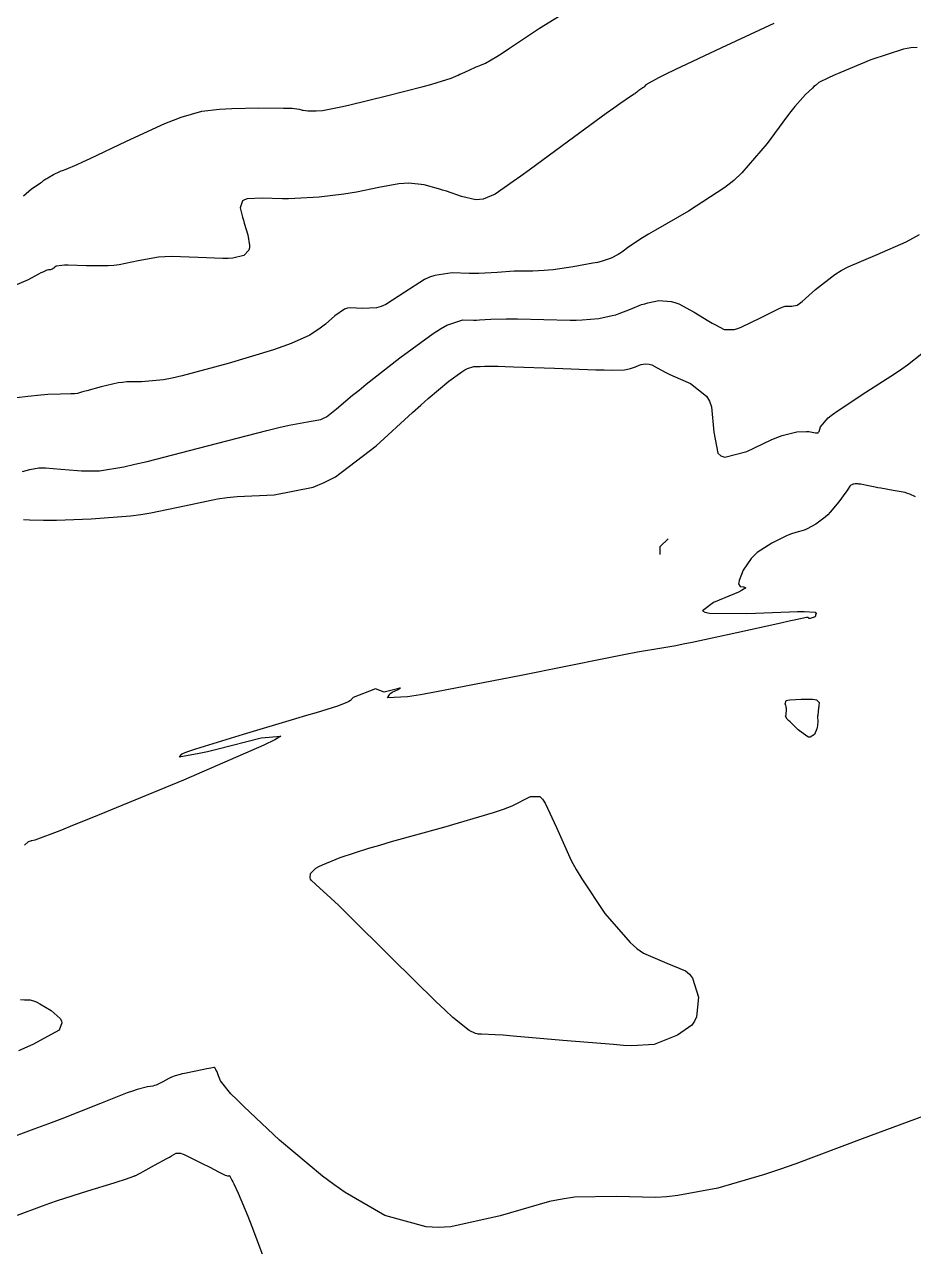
# Model space of a CAD drawing. Header units: metres. Extents: x 837117 to 838479, y 1189012 to 1191015.
# Drawn here: x 838242 to 838355, y 1190512 to 1190667.3 of the extents above; entities that cross this region are included whole.
import ezdxf

# ---------------------------------------------------------------- set-up
doc = ezdxf.new("R2010")
doc.units = ezdxf.units.M
doc.header["$LTSCALE"] = 0.3
for name, color, linetype in [('COTAS 10', 1, 'Continuous'), ('COTAS INT', 252, 'Continuous'), ('DRENAJE', 5, 'Continuous')]:
    doc.layers.add(name, color=color, linetype=linetype)

msp = doc.modelspace()

# ---------------------------------------------------------------- linework, layer by layer
at = {"layer": 'COTAS 10'}
msp.add_lwpolyline([(838241.88, 1190604.39), (838242.66, 1190604.33), (838244.4, 1190604.29), (838245.18, 1190604.3), (838246.09, 1190604.32), (838250.48, 1190604.48), (838255.48, 1190604.86), (838256.79, 1190605.03), (838258.05, 1190605.22), (838262.34, 1190606.14), (838266.56, 1190607.01), (838267.79, 1190607.18), (838269.04, 1190607.31), (838273.76, 1190607.52), (838278.72, 1190608.48), (838280.12, 1190609.08), (838281.53, 1190609.83), (838286.72, 1190613.76), (838291.34, 1190617.99), (838292.39, 1190618.93), (838293.34, 1190619.76), (838295.95, 1190621.95), (838297.62, 1190623.17), (838297.99, 1190623.4), (838298.31, 1190623.58), (838299.11, 1190623.85), (838299.64, 1190623.84), (838299.79, 1190623.84), (838299.94, 1190623.84), (838300.52, 1190623.87), (838302.24, 1190623.86), (838303.11, 1190623.84), (838304.16, 1190623.8), (838309.4, 1190623.61), (838314.64, 1190623.42), (838315.69, 1190623.4), (838316.57, 1190623.38), (838318.3, 1190623.41), (838318.88, 1190623.52), (838319.03, 1190623.57), (838319.18, 1190623.61), (838319.68, 1190623.81), (838320.16, 1190624), (838320.29, 1190624.04), (838320.42, 1190624.08), (838320.91, 1190624.18), (838321.44, 1190624.14), (838321.6, 1190624.09), (838321.77, 1190624.03), (838322.45, 1190623.67), (838323.54, 1190623.09), (838323.97, 1190622.88), (838324.45, 1190622.66), (838326.68, 1190621.68), (838328.72, 1190620.05), (838329.08, 1190619.42), (838329.36, 1190618.71), (838329.65, 1190615.49), (838330.13, 1190612.84), (838330.52, 1190612.49), (838331.03, 1190612.31), (838333.82, 1190613.04), (838336.95, 1190614.53), (838337.67, 1190614.82), (838338.33, 1190615.06), (838340.19, 1190615.51), (838341.44, 1190615.57), (838341.71, 1190615.56), (838341.95, 1190615.55), (838342.55, 1190615.42), (838342.89, 1190615.42), (838342.97, 1190615.49), (838343.04, 1190615.58), (838343.22, 1190616.16), (838344.18, 1190617.29), (838344.74, 1190617.74), (838345.43, 1190618.25), (838348.98, 1190620.57), (838352.73, 1190622.97), (838353.55, 1190623.52), (838354.27, 1190624.03), (838356.07, 1190625.5)], dxfattribs=at)
at = {"layer": 'COTAS INT'}
for points in [[(838241.88, 1190645.52), (838242.91, 1190646.41), (838243.85, 1190647.04), (838244.04, 1190647.17), (838244.19, 1190647.27), (838244.48, 1190647.5), (838244.72, 1190647.68), (838244.84, 1190647.75), (838244.98, 1190647.83), (838245.71, 1190648.22), (838246.49, 1190648.6), (838246.67, 1190648.69), (838246.83, 1190648.76), (838247.29, 1190648.92), (838248.69, 1190649.51), (838249.44, 1190649.86), (838250.35, 1190650.28), (838254.96, 1190652.47), (838259.85, 1190654.7), (838260.95, 1190655.15), (838261.93, 1190655.53), (838264.53, 1190656.3), (838266.78, 1190656.55), (838267.54, 1190656.6), (838268.36, 1190656.64), (838271.81, 1190656.7), (838274.92, 1190656.68), (838275.54, 1190656.66), (838276.04, 1190656.65), (838276.93, 1190656.55), (838277.21, 1190656.44), (838277.32, 1190656.42), (838277.44, 1190656.4), (838278.01, 1190656.34), (838278.69, 1190656.31), (838278.89, 1190656.32), (838279.09, 1190656.32), (838279.87, 1190656.37), (838281.6, 1190656.7), (838282.42, 1190656.88), (838283.38, 1190657.1), (838288.03, 1190658.23), (838292.7, 1190659.42), (838293.66, 1190659.68), (838294.48, 1190659.91), (838296.26, 1190660.48), (838297.12, 1190660.87), (838297.37, 1190660.98), (838297.62, 1190661.09), (838298.55, 1190661.51), (838299.43, 1190661.91), (838299.66, 1190662.01), (838299.88, 1190662.1), (838300.6, 1190662.4), (838302.06, 1190663.24), (838302.75, 1190663.68), (838303.55, 1190664.21), (838307.46, 1190666.85), (838311.74, 1190669.48)], [(838337.29, 1190667.44), (838330.62, 1190664.34), (838324.68, 1190661.55), (838323.52, 1190660.99), (838322.59, 1190660.53), (838320.99, 1190659.64), (838320.77, 1190659.38), (838320.7, 1190659.31), (838320.63, 1190659.25), (838320.36, 1190659.07), (838320.11, 1190658.92), (838320.05, 1190658.88), (838320, 1190658.84), (838319.84, 1190658.7), (838319.66, 1190658.55), (838319.59, 1190658.5), (838319.51, 1190658.45), (838319.17, 1190658.25), (838317.7, 1190657.22), (838316.92, 1190656.66), (838315.97, 1190655.97), (838311.17, 1190652.46), (838306.17, 1190648.8), (838305.09, 1190648.02), (838304.14, 1190647.34), (838301.84, 1190645.72), (838300.3, 1190645.1), (838299.85, 1190645.04), (838299.37, 1190645.03), (838297.55, 1190645.43), (838295.66, 1190646.1), (838295.14, 1190646.26), (838294.63, 1190646.42), (838292.82, 1190646.91), (838290.85, 1190647.12), (838290.24, 1190647.1), (838289.6, 1190647.05), (838287.06, 1190646.59), (838284.23, 1190645.99), (838283.42, 1190645.85), (838282.59, 1190645.72), (838279.46, 1190645.36), (838276.38, 1190645.17), (838275.58, 1190645.15), (838274.81, 1190645.14), (838272.22, 1190645.22), (838270.31, 1190645.13), (838269.96, 1190645.02), (838269.7, 1190644.87), (838269.42, 1190644.01), (838269.72, 1190642.81), (838269.83, 1190642.45), (838269.93, 1190642.07), (838270.39, 1190640.58), (838270.62, 1190639.21), (838270.59, 1190638.91), (838270.52, 1190638.64), (838269.91, 1190637.94), (838268.48, 1190637.61), (838267.89, 1190637.58), (838267.22, 1190637.56), (838264.1, 1190637.7), (838260.7, 1190637.81), (838259.86, 1190637.78), (838259.05, 1190637.72), (838256.47, 1190637.26), (838254.05, 1190636.77), (838253.35, 1190636.69), (838252.63, 1190636.63), (838249.89, 1190636.62), (838247.57, 1190636.7), (838247.11, 1190636.7), (838246.73, 1190636.69), (838246.03, 1190636.59), (838245.83, 1190636.43), (838245.78, 1190636.39), (838245.72, 1190636.35), (838245.51, 1190636.22), (838245.33, 1190636.13), (838245.3, 1190636.11), (838245.27, 1190636.11), (838245.21, 1190636.12), (838245.14, 1190636.14), (838245.1, 1190636.14), (838245.06, 1190636.14), (838244.84, 1190636.08), (838244.32, 1190635.84), (838244.08, 1190635.72), (838243.8, 1190635.57), (838242.47, 1190634.84), (838240.97, 1190634.22)], [(838355.5, 1190664.37), (838354.68, 1190664.32), (838353.75, 1190664.17), (838349.59, 1190662.81), (838345.65, 1190661.16), (838344.87, 1190660.82), (838344.22, 1190660.54), (838343.01, 1190659.95), (838342.55, 1190659.56), (838342.37, 1190659.41), (838342.17, 1190659.23), (838341.29, 1190658.42), (838339.93, 1190656.88), (838339.43, 1190656.25), (838338.88, 1190655.52), (838336.44, 1190652.16), (838333.22, 1190648.44), (838332.17, 1190647.49), (838331.05, 1190646.57), (838326.44, 1190643.56), (838322.21, 1190641.17), (838321.32, 1190640.65), (838320.56, 1190640.2), (838318.84, 1190639.05), (838317.94, 1190638.38), (838317.7, 1190638.21), (838317.46, 1190638.06), (838316.59, 1190637.59), (838315.33, 1190637.18), (838314.84, 1190637.06), (838314.28, 1190636.95), (838311.77, 1190636.5), (838309.21, 1190636.14), (838308.62, 1190636.07), (838308.09, 1190636.02), (838306.61, 1190635.97), (838305.23, 1190635.97), (838304.77, 1190635.96), (838304.26, 1190635.93), (838302.11, 1190635.79), (838299.77, 1190635.66), (838299.14, 1190635.65), (838298.52, 1190635.65), (838296.36, 1190635.72), (838294.16, 1190635.42), (838293.51, 1190635.19), (838292.85, 1190634.9), (838290.34, 1190633.29), (838287.93, 1190631.73), (838287.33, 1190631.47), (838286.76, 1190631.28), (838284.96, 1190631.21), (838283.45, 1190631.31), (838283.06, 1190631.23), (838282.69, 1190631.11), (838281.45, 1190630.29), (838280.28, 1190629.23), (838279.94, 1190628.96), (838279.59, 1190628.69), (838278.3, 1190627.8), (838275.9, 1190626.74), (838274.85, 1190626.37), (838273.64, 1190625.96), (838267.88, 1190624.21), (838262.04, 1190622.66), (838260.77, 1190622.37), (838259.66, 1190622.15), (838256.9, 1190621.88), (838255.03, 1190621.87), (838254.48, 1190621.81), (838253.92, 1190621.74), (838251.75, 1190621.26), (838249.91, 1190620.75), (838249.55, 1190620.65), (838249.26, 1190620.56), (838248.74, 1190620.42), (838248.35, 1190620.38), (838248.14, 1190620.37), (838247.89, 1190620.36), (838246.59, 1190620.33), (838244.99, 1190620.26), (838244.54, 1190620.23), (838244.08, 1190620.2), (838242.41, 1190620.03), (838241.04, 1190619.86)], [(838241.76, 1190610.5), (838242.7, 1190610.76), (838243.83, 1190610.94), (838244.24, 1190610.95), (838244.68, 1190610.95), (838246.63, 1190610.8), (838248.73, 1190610.61), (838249.27, 1190610.58), (838249.8, 1190610.56), (838251.54, 1190610.56), (838254.64, 1190611.09), (838256.02, 1190611.4), (838257.61, 1190611.78), (838265.25, 1190613.76), (838272.81, 1190615.72), (838274.36, 1190616.09), (838275.67, 1190616.39), (838278.44, 1190616.87), (838279.68, 1190617.11), (838280.03, 1190617.26), (838280.39, 1190617.45), (838281.69, 1190618.44), (838283.72, 1190620.18), (838284.54, 1190620.84), (838285.46, 1190621.59), (838289.72, 1190624.95), (838293.97, 1190628.04), (838294.89, 1190628.63), (838295.71, 1190629.09), (838297.73, 1190629.78), (838299.08, 1190629.74), (838299.47, 1190629.74), (838299.86, 1190629.75), (838301.31, 1190629.83), (838303.25, 1190629.9), (838303.94, 1190629.9), (838304.7, 1190629.89), (838308.01, 1190629.79), (838311.36, 1190629.72), (838312.16, 1190629.74), (838312.89, 1190629.76), (838315.04, 1190629.95), (838316.72, 1190630.3), (838317.17, 1190630.42), (838317.6, 1190630.56), (838319.06, 1190631.14), (838320.46, 1190631.7), (838320.85, 1190631.82), (838321.24, 1190631.93), (838322.65, 1190632.21), (838324.2, 1190632.1), (838324.68, 1190631.96), (838325.18, 1190631.78), (838327.15, 1190630.74), (838329.02, 1190629.59), (838329.45, 1190629.34), (838329.85, 1190629.11), (838330.97, 1190628.55), (838332.21, 1190628.55), (838332.68, 1190628.68), (838333.21, 1190628.87), (838335.59, 1190630.02), (838337.86, 1190631.18), (838338.33, 1190631.38), (838338.72, 1190631.51), (838339.54, 1190631.52), (838340.23, 1190631.63), (838340.53, 1190631.83), (838340.88, 1190632.09), (838342.58, 1190633.63), (838345.01, 1190635.53), (838345.82, 1190636.02), (838346.7, 1190636.5), (838350.41, 1190638.09), (838354.09, 1190639.67), (838354.96, 1190640.13), (838355.77, 1190640.6)], [(838355.29, 1190607.26), (838354.57, 1190607.61), (838354.28, 1190607.71), (838353.95, 1190607.8), (838352.45, 1190608.09), (838350.87, 1190608.35), (838350.49, 1190608.42), (838350.14, 1190608.49), (838349.08, 1190608.71), (838348.31, 1190608.87), (838348.14, 1190608.9), (838347.99, 1190608.92), (838347.63, 1190608.92), (838347.42, 1190608.88), (838347.38, 1190608.87), (838347.34, 1190608.86), (838347.25, 1190608.83), (838347.19, 1190608.8), (838347.17, 1190608.79), (838347.07, 1190608.74), (838347, 1190608.69), (838346.99, 1190608.67), (838346.98, 1190608.66), (838346.94, 1190608.61), (838346.71, 1190608.28), (838346.58, 1190608.09), (838346.41, 1190607.86), (838345.55, 1190606.65), (838344.45, 1190605.3), (838344.13, 1190604.98), (838343.81, 1190604.69), (838342.6, 1190603.81), (838341.5, 1190603.21), (838341.24, 1190603.09), (838341.01, 1190603), (838340.36, 1190602.82), (838339.53, 1190602.58), (838339.19, 1190602.44), (838338.81, 1190602.27), (838337.01, 1190601.39), (838335.17, 1190600.2), (838334.76, 1190599.83), (838334.38, 1190599.45), (838333.37, 1190597.95), (838332.86, 1190596.65), (838332.8, 1190596.4), (838332.77, 1190596.2), (838332.99, 1190595.87), (838333.37, 1190595.83), (838333.46, 1190595.81), (838333.53, 1190595.79), (838333.73, 1190595.71), (838333.18, 1190595.36), (838332.79, 1190595.17), (838332.29, 1190594.95), (838329.59, 1190593.83), (838328.19, 1190592.78), (838328.5, 1190592.61), (838329.11, 1190592.49), (838333.84, 1190592.46), (838339.26, 1190592.67), (838340.3, 1190592.7), (838341.14, 1190592.71), (838342.54, 1190592.63), (838342.63, 1190592.5), (838342.64, 1190592.47), (838342.65, 1190592.44), (838342.66, 1190592.4), (838342.64, 1190592.39), (838342.64, 1190592.38), (838342.61, 1190592.35), (838342.59, 1190592.32), (838342.58, 1190592.3), (838342.57, 1190592.27), (838342.56, 1190592.22), (838342.56, 1190592.2), (838342.56, 1190592.18), (838342.56, 1190592.1), (838342.5, 1190592), (838342.46, 1190591.98), (838342.41, 1190591.96), (838342.15, 1190591.87), (838341.89, 1190591.81), (838341.84, 1190591.8), (838341.8, 1190591.8), (838341.72, 1190591.82), (838341.7, 1190591.85), (838341.7, 1190591.86), (838341.69, 1190591.87), (838341.66, 1190591.9), (838341.63, 1190591.92), (838341.62, 1190591.92), (838341.61, 1190591.92), (838341.57, 1190591.94), (838341.53, 1190591.94), (838341.53, 1190591.94), (838341.52, 1190591.95), (838341.49, 1190591.95), (838341.47, 1190591.95), (838341.44, 1190591.95), (838340.07, 1190591.65), (838339.21, 1190591.46), (838338.15, 1190591.22), (838332.57, 1190590), (838326.89, 1190588.77), (838325.75, 1190588.53), (838324.81, 1190588.35), (838323.02, 1190588.05), (838319.94, 1190587.51), (838318.2, 1190587.18), (838316.07, 1190586.76), (838305.16, 1190584.56), (838294.39, 1190582.47), (838292.34, 1190582.11), (838290.7, 1190581.85), (838288.17, 1190581.73), (838288.45, 1190582.2), (838288.59, 1190582.32), (838288.75, 1190582.43), (838289.52, 1190582.8), (838289.82, 1190582.95), (838289.67, 1190582.93), (838289.43, 1190582.87), (838287.73, 1190582.44), (838286.61, 1190582.87), (838283.79, 1190581.75), (838283.43, 1190581.37), (838283.23, 1190581.25), (838282.99, 1190581.13), (838281.8, 1190580.68), (838279.07, 1190579.83), (838277.87, 1190579.47), (838276.47, 1190579.05), (838269.82, 1190577.06), (838263.75, 1190575.19), (838262.72, 1190574.84), (838261.98, 1190574.57), (838261.67, 1190574.22), (838264.21, 1190574.67), (838265.26, 1190574.91), (838266.47, 1190575.19), (838272.09, 1190576.62), (838274.59, 1190576.85), (838273.83, 1190576.39), (838272.45, 1190575.69), (838262.2, 1190571.27), (838250.57, 1190566.49), (838248.32, 1190565.57), (838246.48, 1190564.83), (838243.33, 1190563.62), (838242.94, 1190563.55), (838242.84, 1190563.53), (838242.75, 1190563.51), (838242.46, 1190563.44), (838241.99, 1190563.01)], [(838338.73, 1190580.96), (838338.84, 1190581.37), (838339.05, 1190581.42), (838339.31, 1190581.46), (838340.75, 1190581.57), (838342.2, 1190581.56), (838342.48, 1190581.52), (838342.7, 1190581.47), (838343.03, 1190581.13), (838343, 1190580.69), (838342.98, 1190580.57), (838342.97, 1190580.44), (838342.9, 1190580), (838342.85, 1190579.54), (838342.84, 1190579.4), (838342.84, 1190579.26), (838342.85, 1190578.74), (838342.81, 1190578.16), (838342.77, 1190577.98), (838342.72, 1190577.8), (838342.44, 1190577.08), (838341.9, 1190576.71), (838341.69, 1190576.74), (838341.45, 1190576.83), (838340.35, 1190577.66), (838339.33, 1190578.66), (838339.14, 1190578.86), (838338.98, 1190579.03), (838338.77, 1190579.38), (838338.81, 1190579.53), (838338.82, 1190579.57), (838338.83, 1190579.63), (838338.85, 1190579.83), (838338.86, 1190580.04), (838338.87, 1190580.1), (838338.87, 1190580.15), (838338.87, 1190580.31), (838338.86, 1190580.47), (838338.85, 1190580.51), (838338.84, 1190580.56), (838338.8, 1190580.73), (838338.73, 1190580.96)], [(838322.05, 1190537.67), (838319.21, 1190537.48), (838318.15, 1190537.55), (838316.87, 1190537.64), (838310.46, 1190538.18), (838304.11, 1190538.73), (838302.87, 1190538.83), (838301.86, 1190538.9), (838300.11, 1190538.96), (838299.69, 1190538.97), (838299.54, 1190539.01), (838299.36, 1190539.07), (838298.55, 1190539.42), (838296.46, 1190541.11), (838295.48, 1190542.02), (838294.32, 1190543.12), (838288.68, 1190548.68), (838283.06, 1190554.24), (838281.93, 1190555.35), (838280.97, 1190556.26), (838279.03, 1190558.01), (838278.46, 1190558.53), (838278.37, 1190558.68), (838278.32, 1190558.83), (838278.35, 1190559.4), (838279.06, 1190560.06), (838279.43, 1190560.27), (838279.88, 1190560.49), (838282.12, 1190561.41), (838285.8, 1190562.61), (838287.16, 1190563.01), (838288.66, 1190563.45), (838295.3, 1190565.3), (838301.62, 1190567.15), (838302.91, 1190567.58), (838304.01, 1190567.99), (838306.35, 1190569.2), (838307.5, 1190569.2), (838307.85, 1190568.84), (838308.21, 1190568.34), (838309.65, 1190565.24), (838311.52, 1190561.06), (838312.16, 1190559.89), (838312.85, 1190558.7), (838315.8, 1190554.31), (838319.01, 1190550.63), (838319.87, 1190549.88), (838320.72, 1190549.26), (838323.68, 1190547.99), (838326.05, 1190547.03), (838326.53, 1190546.6), (838326.92, 1190546.1), (838327.68, 1190543.68), (838327.43, 1190541.19), (838327.18, 1190540.63), (838326.85, 1190540.13), (838325.02, 1190538.84), (838322.05, 1190537.67)], [(838241.49, 1190543.4), (838242.02, 1190543.35), (838242.16, 1190543.34), (838242.29, 1190543.34), (838242.73, 1190543.32), (838243.39, 1190543.12), (838243.66, 1190542.99), (838243.96, 1190542.83), (838245.38, 1190541.98), (838246.54, 1190540.95), (838246.69, 1190540.68), (838246.77, 1190540.41), (838246.42, 1190539.48), (838243.06, 1190537.66), (838241.23, 1190536.84)], [(838356.3, 1190528.57), (838348.5, 1190525.67), (838340.06, 1190522.5), (838338.01, 1190521.79), (838336.08, 1190521.14), (838330.16, 1190519.4), (838325.07, 1190518.45), (838323.67, 1190518.31), (838322.27, 1190518.22), (838317.24, 1190518.33), (838311.93, 1190518.24), (838310.35, 1190518.01), (838308.73, 1190517.71), (838302.47, 1190515.9), (838296.22, 1190514.47), (838294.61, 1190514.4), (838293.05, 1190514.48), (838287.82, 1190515.94), (838282.79, 1190518.86), (838281.35, 1190519.86), (838279.88, 1190520.94), (838274.43, 1190525.51), (838269.87, 1190529.77), (838268.98, 1190530.65), (838268.25, 1190531.4), (838266.92, 1190533.03), (838266.68, 1190533.68), (838266.63, 1190533.82), (838266.58, 1190533.93), (838266.48, 1190534.19), (838266.42, 1190534.31), (838266.4, 1190534.34), (838266.39, 1190534.37), (838266.33, 1190534.48), (838266.28, 1190534.57), (838266.27, 1190534.59), (838266.26, 1190534.61), (838266.22, 1190534.68), (838266.18, 1190534.73), (838266.17, 1190534.73), (838266.15, 1190534.74), (838266.08, 1190534.73), (838265.68, 1190534.65), (838265.46, 1190534.61), (838265.19, 1190534.55), (838263.8, 1190534.28), (838262.36, 1190533.99), (838262.06, 1190533.92), (838261.79, 1190533.86), (838261.16, 1190533.69), (838260.7, 1190533.49), (838260.53, 1190533.41), (838260.35, 1190533.32), (838259.58, 1190532.9), (838258.74, 1190532.51), (838258.53, 1190532.44), (838258.33, 1190532.38), (838257.64, 1190532.28), (838256.34, 1190531.96), (838255.74, 1190531.75), (838255.05, 1190531.5), (838251.68, 1190530.17), (838246.73, 1190528.22), (838245.04, 1190527.58), (838243.21, 1190526.89), (838235.42, 1190524.03)], [(838241.12, 1190515.95), (838244.29, 1190517.15), (838245.24, 1190517.49), (838246.22, 1190517.83), (838250.06, 1190519.06), (838253.39, 1190520.08), (838254.05, 1190520.29), (838254.61, 1190520.47), (838255.69, 1190520.83), (838255.98, 1190520.95), (838256.04, 1190520.97), (838256.09, 1190520.99), (838256.17, 1190521.02), (838256.55, 1190521.22), (838256.78, 1190521.34), (838257.07, 1190521.5), (838258.55, 1190522.32), (838260.1, 1190523.17), (838260.42, 1190523.35), (838260.7, 1190523.5), (838261.3, 1190523.84), (838261.82, 1190523.83), (838262.05, 1190523.76), (838262.3, 1190523.67), (838263.51, 1190523.1), (838264.86, 1190522.4), (838265.21, 1190522.22), (838265.55, 1190522.05), (838266.67, 1190521.48), (838267.51, 1190521.07), (838267.67, 1190521.01), (838267.8, 1190520.96), (838268.02, 1190520.96), (838268.04, 1190521.02), (838268.06, 1190521.01), (838268.07, 1190521), (838268.16, 1190520.86), (838268.38, 1190520.42), (838268.48, 1190520.21), (838268.6, 1190519.97), (838269.18, 1190518.76), (838270.39, 1190515.84), (838270.91, 1190514.51), (838271.5, 1190512.95), (838274.3, 1190505.45)]]:
    msp.add_lwpolyline(points, dxfattribs=at)
at = {"layer": 'DRENAJE'}
msp.add_polyline3d([(838322.84, 1190599.95, 0), (838322.84, 1190600.95, 0), (838323.84, 1190601.95, 0)], dxfattribs=at)

doc.saveas('drawing.dxf')
